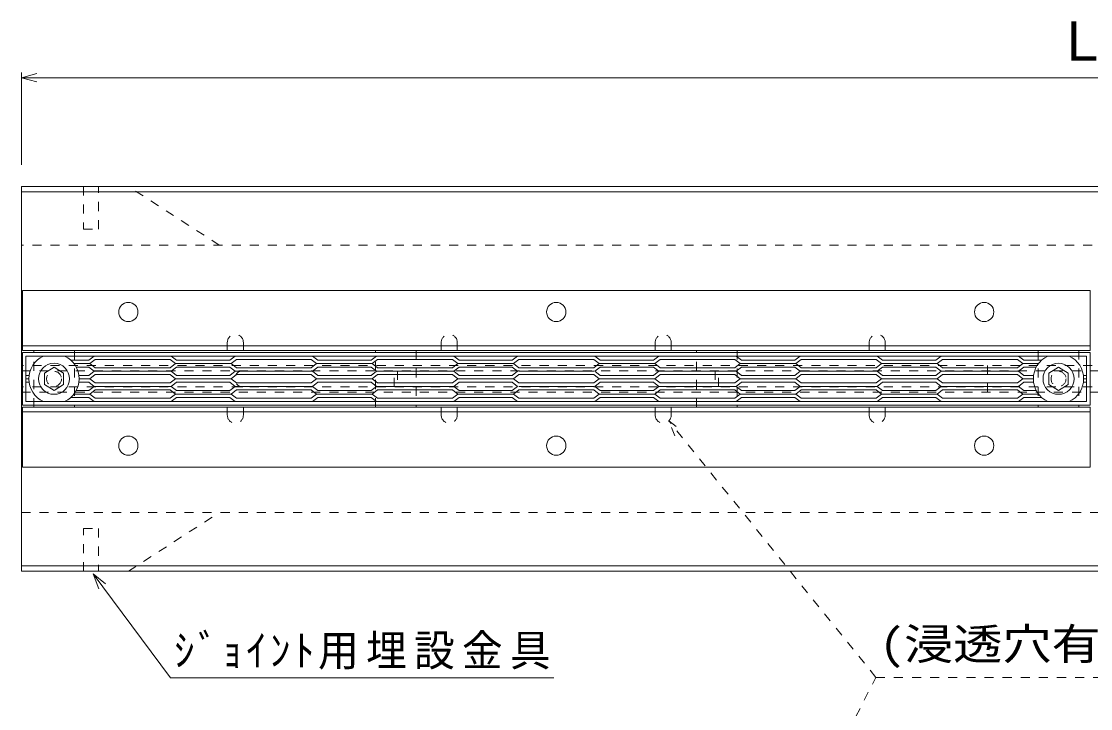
# Model space of a CAD drawing. Units: millimetres, scale not verified. Extents: x 530 to 3565, y 265 to 2737.
# Drawn here: x 1468 to 2468, y 1870 to 2513 of the extents above; entities that cross this region are included whole.
import ezdxf
from ezdxf.enums import TextEntityAlignment as Align

# ---------------------------------------------------------------- set-up
doc = ezdxf.new("R2010")
doc.units = ezdxf.units.MM
doc.header["$LTSCALE"] = 10
doc.linetypes.add('USER1', pattern=[1.693334, 0.846667, -0.846667])
doc.layers.add('0_2', color=4, linetype='Continuous', lineweight=5)
doc.layers.add('3', color=4, linetype='USER1', lineweight=5)
doc.styles.add('ＭＳ ゴシック', font='')
doc.styles.get('ＭＳ ゴシック').set_extended_font_data('MS Gothic')

msp = doc.modelspace()

# ---------------------------------------------------------------- linework, layer by layer
at = {"layer": '0_2'}
for p, q in [((1468.49, 2465), (1468.49, 2378.48)), ((1468.49, 2460), (1482.98, 2463.88)), ((3468.49, 2460), (1468.49, 2460)), ((1482.98, 2456.11), (1468.49, 2460)), ((3468.49, 2353.48), (1468.49, 2353.48)), ((1469.49, 2204.98), (1469.49, 2260.98)), ((2467.49, 2260.98), (2467.49, 2204.98)), ((2464.29, 2199.78), (1472.69, 2199.78)), ((1472.69, 2199.78), (1472.69, 2157.18)), ((1536.39, 2199.78), (1531.39, 2195.88)), ((1608.59, 2199.78), (1613.59, 2195.88)), ((1663.39, 2195.88), (1668.39, 2199.78)), ((1745.59, 2195.88), (1740.59, 2199.78)), ((1800.39, 2199.78), (1795.39, 2195.88)), ((1877.59, 2195.88), (1872.59, 2199.78)), ((1932.39, 2199.78), (1927.39, 2195.88)), ((2009.59, 2195.88), (2004.59, 2199.78)), ((2064.39, 2199.78), (2059.39, 2195.88)), ((2141.59, 2195.88), (2136.59, 2199.78)), ((2196.39, 2199.78), (2191.39, 2195.88)), ((2273.59, 2195.88), (2268.59, 2199.78)), ((2323.39, 2195.88), (2328.39, 2199.78)), ((2400.59, 2199.78), (2405.59, 2195.88)), ((2464.29, 2157.18), (2464.29, 2199.78)), ((1498.99, 2189.48), (1489.99, 2183.67)), ((1507.99, 2183.67), (1498.99, 2189.48)), ((1531.39, 2195.88), (1514.79, 2195.88)), ((1517.72, 2192.68), (1532.49, 2192.68)), ((1531.39, 2189.48), (1519.76, 2189.48)), ((1536.39, 2185.58), (1531.39, 2189.48)), ((1532.49, 2192.68), (1537.49, 2196.58)), ((1537.49, 2188.78), (1532.49, 2192.68)), ((1537.49, 2196.58), (1607.49, 2196.58)), ((1607.49, 2196.58), (1612.49, 2192.68)), ((1612.49, 2192.68), (1607.49, 2188.78)), ((1608.59, 2185.58), (1613.59, 2189.48)), ((1664.49, 2192.68), (1612.49, 2192.68)), ((1613.59, 2195.88), (1663.39, 2195.88)), ((1613.59, 2189.48), (1663.39, 2189.48)), ((1663.39, 2189.48), (1668.39, 2185.58)), ((1664.49, 2192.68), (1669.49, 2196.58)), ((1669.49, 2188.78), (1664.49, 2192.68)), ((1669.49, 2196.58), (1739.49, 2196.58)), ((1739.49, 2196.58), (1744.49, 2192.68)), ((1739.49, 2188.78), (1744.49, 2192.68)), ((1740.59, 2185.58), (1745.59, 2189.48)), ((1744.49, 2192.68), (1796.49, 2192.68)), ((1795.39, 2195.88), (1745.59, 2195.88)), ((1745.59, 2189.48), (1795.39, 2189.48)), ((1795.39, 2189.48), (1800.39, 2185.58)), ((1801.49, 2196.58), (1796.49, 2192.68)), ((1796.49, 2192.68), (1801.49, 2188.78)), ((1871.49, 2196.58), (1801.49, 2196.58)), ((1871.49, 2196.58), (1876.49, 2192.68)), ((1871.49, 2188.78), (1876.49, 2192.68)), ((1872.59, 2185.58), (1877.59, 2189.48)), ((1876.49, 2192.68), (1928.49, 2192.68)), ((1927.39, 2195.88), (1877.59, 2195.88)), ((1877.59, 2189.48), (1927.39, 2189.48)), ((1927.39, 2189.48), (1932.39, 2185.58)), ((1928.49, 2192.68), (1933.49, 2196.58)), ((1933.49, 2188.78), (1928.49, 2192.68)), ((1933.49, 2196.58), (2003.49, 2196.58)), ((2003.49, 2196.58), (2008.49, 2192.68)), ((2008.49, 2192.68), (2003.49, 2188.78)), ((2004.59, 2185.58), (2009.59, 2189.48)), ((2008.49, 2192.68), (2060.49, 2192.68)), ((2059.39, 2195.88), (2009.59, 2195.88)), ((2009.59, 2189.48), (2059.39, 2189.48)), ((2059.39, 2189.48), (2064.39, 2185.58)), ((2065.49, 2196.58), (2060.49, 2192.68)), ((2060.49, 2192.68), (2065.49, 2188.78)), ((2135.49, 2196.58), (2065.49, 2196.58)), ((2140.49, 2192.68), (2135.49, 2196.58)), ((2135.49, 2188.78), (2140.49, 2192.68)), ((2136.59, 2185.58), (2141.59, 2189.48)), ((2140.49, 2192.68), (2192.49, 2192.68)), ((2191.39, 2195.88), (2141.59, 2195.88)), ((2141.59, 2189.48), (2191.39, 2189.48)), ((2191.39, 2189.48), (2196.39, 2185.58)), ((2197.49, 2196.58), (2192.49, 2192.68)), ((2192.49, 2192.68), (2197.49, 2188.78)), ((2267.49, 2196.58), (2197.49, 2196.58)), ((2272.49, 2192.68), (2267.49, 2196.58)), ((2267.49, 2188.78), (2272.49, 2192.68)), ((2273.59, 2189.48), (2268.59, 2185.58)), ((2324.49, 2192.68), (2272.49, 2192.68)), ((2273.59, 2195.88), (2323.39, 2195.88)), ((2323.39, 2189.48), (2273.59, 2189.48)), ((2328.39, 2185.58), (2323.39, 2189.48)), ((2329.49, 2196.58), (2324.49, 2192.68)), ((2329.49, 2188.78), (2324.49, 2192.68)), ((2399.49, 2196.58), (2329.49, 2196.58)), ((2404.49, 2192.68), (2399.49, 2196.58)), ((2399.49, 2188.78), (2404.49, 2192.68)), ((2400.59, 2185.58), (2405.59, 2189.48)), ((2419.27, 2192.68), (2404.49, 2192.68)), ((2405.59, 2195.88), (2422.2, 2195.88)), ((2405.59, 2189.48), (2417.22, 2189.48)), ((2428.99, 2183.67), (2437.99, 2189.48)), ((2437.99, 2189.48), (2446.99, 2183.67)), ((1472.69, 2181.68), (1475.71, 2181.68)), ((1489.99, 2183.67), (1489.99, 2173.28)), ((1507.99, 2173.28), (1507.99, 2183.67)), ((1522.27, 2181.68), (1531.39, 2181.68)), ((1531.39, 2181.68), (1536.39, 2185.58)), ((1537.49, 2182.38), (1532.49, 2178.48)), ((1536.39, 2185.58), (1608.59, 2185.58)), ((1607.49, 2188.78), (1537.49, 2188.78)), ((1607.49, 2182.38), (1537.49, 2182.38)), ((1612.49, 2178.48), (1607.49, 2182.38)), ((1608.59, 2185.58), (1613.59, 2181.68)), ((1613.59, 2181.68), (1663.39, 2181.68)), ((1663.39, 2181.68), (1668.39, 2185.58)), ((1669.49, 2182.38), (1664.49, 2178.48)), ((1668.39, 2185.58), (1740.59, 2185.58)), ((1739.49, 2188.78), (1669.49, 2188.78)), ((1739.49, 2182.38), (1669.49, 2182.38)), ((1744.49, 2178.48), (1739.49, 2182.38)), ((1745.59, 2181.68), (1740.59, 2185.58)), ((1795.39, 2181.68), (1745.59, 2181.68)), ((1800.39, 2185.58), (1795.39, 2181.68)), ((1801.49, 2182.38), (1796.49, 2178.48)), ((1800.39, 2185.58), (1872.59, 2185.58)), ((1801.49, 2188.78), (1871.49, 2188.78)), ((1871.49, 2182.38), (1801.49, 2182.38)), ((1876.49, 2178.48), (1871.49, 2182.38)), ((1877.59, 2181.68), (1872.59, 2185.58)), ((1927.39, 2181.68), (1877.59, 2181.68)), ((1932.39, 2185.58), (1927.39, 2181.68)), ((1933.49, 2182.38), (1928.49, 2178.48)), ((2003.49, 2188.78), (1933.49, 2188.78)), ((2003.49, 2185.58), (1933.49, 2185.58)), ((2003.49, 2182.38), (1933.49, 2182.38)), ((2008.49, 2178.48), (2003.49, 2182.38)), ((2009.59, 2181.68), (2004.59, 2185.58)), ((2059.39, 2181.68), (2009.59, 2181.68)), ((2059.39, 2181.68), (2064.39, 2185.58)), ((2065.49, 2182.38), (2060.49, 2178.48)), ((2064.39, 2185.58), (2136.59, 2185.58)), ((2065.49, 2188.78), (2135.49, 2188.78)), ((2135.49, 2182.38), (2065.49, 2182.38)), ((2140.49, 2178.48), (2135.49, 2182.38)), ((2141.59, 2181.68), (2136.59, 2185.58)), ((2191.39, 2181.68), (2141.59, 2181.68)), ((2196.39, 2185.58), (2191.39, 2181.68)), ((2197.49, 2182.38), (2192.49, 2178.48)), ((2268.59, 2185.58), (2196.39, 2185.58)), ((2197.49, 2188.78), (2267.49, 2188.78)), ((2267.49, 2182.38), (2197.49, 2182.38)), ((2272.49, 2178.48), (2267.49, 2182.38)), ((2268.59, 2185.58), (2273.59, 2181.68)), ((2273.59, 2181.68), (2323.39, 2181.68)), ((2323.39, 2181.68), (2328.39, 2185.58)), ((2329.49, 2182.38), (2324.49, 2178.48)), ((2400.59, 2185.58), (2328.39, 2185.58)), ((2329.49, 2188.78), (2399.49, 2188.78)), ((2399.49, 2182.38), (2329.49, 2182.38)), ((2404.49, 2178.48), (2399.49, 2182.38)), ((2405.59, 2181.68), (2400.59, 2185.58)), ((2405.59, 2181.68), (2414.71, 2181.68)), ((2428.99, 2173.28), (2428.99, 2183.67)), ((2446.99, 2183.67), (2446.99, 2173.28)), ((2461.27, 2181.68), (2464.29, 2181.68)), ((1475.49, 2178.48), (1472.69, 2178.48)), ((1472.69, 2175.28), (1475.71, 2175.28)), ((1489.99, 2173.28), (1498.99, 2167.48)), ((1498.99, 2167.48), (1507.99, 2173.28)), ((1522.27, 2175.28), (1531.39, 2175.28)), ((1532.49, 2178.48), (1522.49, 2178.48)), ((1531.39, 2175.28), (1536.39, 2171.38)), ((1531.39, 2167.48), (1536.39, 2171.38)), ((1537.49, 2174.58), (1532.49, 2178.48)), ((1536.39, 2171.38), (1608.59, 2171.38)), ((1607.49, 2174.58), (1537.49, 2174.58)), ((1612.49, 2178.48), (1607.49, 2174.58)), ((1608.59, 2171.38), (1613.59, 2175.28)), ((1613.59, 2167.48), (1608.59, 2171.38)), ((1664.49, 2178.48), (1612.49, 2178.48)), ((1613.59, 2175.28), (1663.39, 2175.28)), ((1663.39, 2175.28), (1668.39, 2171.38)), ((1668.39, 2171.38), (1663.39, 2167.48)), ((1664.49, 2178.48), (1669.49, 2174.58)), ((1740.59, 2171.38), (1668.39, 2171.38)), ((1669.49, 2174.58), (1739.49, 2174.58)), ((1739.49, 2174.58), (1744.49, 2178.48)), ((1745.59, 2175.28), (1740.59, 2171.38)), ((1740.59, 2171.38), (1745.59, 2167.48)), ((1744.49, 2178.48), (1796.49, 2178.48)), ((1795.39, 2175.28), (1745.59, 2175.28)), ((1800.39, 2171.38), (1795.39, 2175.28)), ((1795.39, 2167.48), (1800.39, 2171.38)), ((1796.49, 2178.48), (1801.49, 2174.58)), ((1872.59, 2171.38), (1800.39, 2171.38)), ((1801.49, 2174.58), (1871.49, 2174.58)), ((1871.49, 2174.58), (1876.49, 2178.48)), ((1877.59, 2175.28), (1872.59, 2171.38)), ((1877.59, 2167.48), (1872.59, 2171.38)), ((1928.49, 2178.48), (1876.49, 2178.48)), ((1927.39, 2175.28), (1877.59, 2175.28)), ((1932.39, 2171.38), (1927.39, 2175.28)), ((1927.39, 2167.48), (1932.39, 2171.38)), ((1933.49, 2174.58), (1928.49, 2178.48)), ((1933.49, 2174.58), (2003.49, 2174.58)), ((2003.49, 2171.38), (1933.49, 2171.38)), ((2003.49, 2174.58), (2008.49, 2178.48)), ((2004.59, 2171.38), (2009.59, 2175.28)), ((2009.59, 2167.48), (2004.59, 2171.38)), ((2060.49, 2178.48), (2008.49, 2178.48)), ((2009.59, 2175.28), (2059.39, 2175.28)), ((2059.39, 2175.28), (2064.39, 2171.38)), ((2059.39, 2167.48), (2064.39, 2171.38)), ((2065.49, 2174.58), (2060.49, 2178.48)), ((2064.39, 2171.38), (2136.59, 2171.38)), ((2135.49, 2174.58), (2065.49, 2174.58)), ((2135.49, 2174.58), (2140.49, 2178.48)), ((2136.59, 2171.38), (2141.59, 2175.28)), ((2141.59, 2167.48), (2136.59, 2171.38)), ((2192.49, 2178.48), (2140.49, 2178.48)), ((2141.59, 2175.28), (2191.39, 2175.28)), ((2191.39, 2175.28), (2196.39, 2171.38)), ((2191.39, 2167.48), (2196.39, 2171.38)), ((2192.49, 2178.48), (2197.49, 2174.58)), ((2196.39, 2171.38), (2268.59, 2171.38)), ((2197.49, 2174.58), (2267.49, 2174.58)), ((2267.49, 2174.58), (2272.49, 2178.48)), ((2273.59, 2175.28), (2268.59, 2171.38)), ((2268.59, 2171.38), (2273.59, 2167.48)), ((2324.49, 2178.48), (2272.49, 2178.48)), ((2273.59, 2175.28), (2323.39, 2175.28)), ((2323.39, 2175.28), (2328.39, 2171.38)), ((2323.39, 2167.48), (2328.39, 2171.38)), ((2324.49, 2178.48), (2329.49, 2174.58)), ((2328.39, 2171.38), (2400.59, 2171.38)), ((2329.49, 2174.58), (2399.49, 2174.58)), ((2399.49, 2174.58), (2404.49, 2178.48)), ((2400.59, 2171.38), (2405.59, 2175.28)), ((2405.59, 2167.48), (2400.59, 2171.38)), ((2414.49, 2178.48), (2404.49, 2178.48)), ((2405.59, 2175.28), (2414.71, 2175.28)), ((2437.99, 2167.48), (2428.99, 2173.28)), ((2446.99, 2173.28), (2437.99, 2167.48)), ((2461.27, 2175.28), (2464.29, 2175.28)), ((2464.29, 2178.48), (2461.49, 2178.48)), ((1514.79, 2161.08), (1531.39, 2161.08)), ((1532.49, 2164.28), (1517.72, 2164.28)), ((1519.76, 2167.48), (1531.39, 2167.48)), ((1531.39, 2161.08), (1536.39, 2157.18)), ((1532.49, 2164.28), (1537.49, 2168.18)), ((1537.49, 2160.38), (1532.49, 2164.28)), ((1537.49, 2168.18), (1607.49, 2168.18)), ((1607.49, 2160.38), (1537.49, 2160.38)), ((1607.49, 2168.18), (1612.49, 2164.28)), ((1607.49, 2160.38), (1612.49, 2164.28)), ((1613.59, 2161.08), (1608.59, 2157.18)), ((1612.49, 2164.28), (1664.49, 2164.28)), ((1663.39, 2167.48), (1613.59, 2167.48)), ((1663.39, 2161.08), (1613.59, 2161.08)), ((1668.39, 2157.18), (1663.39, 2161.08)), ((1669.49, 2168.18), (1664.49, 2164.28)), ((1664.49, 2164.28), (1669.49, 2160.38)), ((1739.49, 2168.18), (1669.49, 2168.18)), ((1669.49, 2160.38), (1739.49, 2160.38)), ((1744.49, 2164.28), (1739.49, 2168.18)), ((1739.49, 2160.38), (1744.49, 2164.28)), ((1745.59, 2161.08), (1740.59, 2157.18)), ((1796.49, 2164.28), (1744.49, 2164.28)), ((1745.59, 2167.48), (1795.39, 2167.48)), ((1745.59, 2161.08), (1795.39, 2161.08)), ((1795.39, 2161.08), (1800.39, 2157.18)), ((1796.49, 2164.28), (1801.49, 2168.18)), ((1801.49, 2160.38), (1796.49, 2164.28)), ((1801.49, 2168.18), (1871.49, 2168.18)), ((1871.49, 2160.38), (1801.49, 2160.38)), ((1871.49, 2168.18), (1876.49, 2164.28)), ((1876.49, 2164.28), (1871.49, 2160.38)), ((1872.59, 2157.18), (1877.59, 2161.08)), ((1876.49, 2164.28), (1928.49, 2164.28)), ((1877.59, 2167.48), (1927.39, 2167.48)), ((1877.59, 2161.08), (1927.39, 2161.08)), ((1927.39, 2161.08), (1932.39, 2157.18)), ((1928.49, 2164.28), (1933.49, 2168.18)), ((1928.49, 2164.28), (1933.49, 2160.38)), ((1933.49, 2168.18), (2003.49, 2168.18)), ((1933.49, 2160.38), (2003.49, 2160.38)), ((2003.49, 2168.18), (2008.49, 2164.28)), ((2003.49, 2160.38), (2008.49, 2164.28)), ((2009.59, 2161.08), (2004.59, 2157.18)), ((2008.49, 2164.28), (2060.49, 2164.28)), ((2009.59, 2167.48), (2059.39, 2167.48)), ((2059.39, 2161.08), (2009.59, 2161.08)), ((2064.39, 2157.18), (2059.39, 2161.08)), ((2060.49, 2164.28), (2065.49, 2168.18)), ((2060.49, 2164.28), (2065.49, 2160.38)), ((2065.49, 2168.18), (2135.49, 2168.18)), ((2065.49, 2160.38), (2135.49, 2160.38)), ((2135.49, 2168.18), (2140.49, 2164.28)), ((2135.49, 2160.38), (2140.49, 2164.28)), ((2136.59, 2157.18), (2141.59, 2161.08)), ((2140.49, 2164.28), (2192.49, 2164.28)), ((2191.39, 2167.48), (2141.59, 2167.48)), ((2141.59, 2161.08), (2191.39, 2161.08)), ((2191.39, 2161.08), (2196.39, 2157.18)), ((2197.49, 2168.18), (2192.49, 2164.28)), ((2192.49, 2164.28), (2197.49, 2160.38)), ((2267.49, 2168.18), (2197.49, 2168.18)), ((2197.49, 2160.38), (2267.49, 2160.38)), ((2272.49, 2164.28), (2267.49, 2168.18)), ((2267.49, 2160.38), (2272.49, 2164.28)), ((2268.59, 2157.18), (2273.59, 2161.08)), ((2324.49, 2164.28), (2272.49, 2164.28)), ((2273.59, 2167.48), (2323.39, 2167.48)), ((2273.59, 2161.08), (2323.39, 2161.08)), ((2323.39, 2161.08), (2328.39, 2157.18)), ((2324.49, 2164.28), (2329.49, 2168.18)), ((2329.49, 2160.38), (2324.49, 2164.28)), ((2329.49, 2168.18), (2399.49, 2168.18)), ((2399.49, 2160.38), (2329.49, 2160.38)), ((2399.49, 2168.18), (2404.49, 2164.28)), ((2404.49, 2164.28), (2399.49, 2160.38)), ((2405.59, 2161.08), (2400.59, 2157.18)), ((2404.49, 2164.28), (2419.27, 2164.28)), ((2417.22, 2167.48), (2405.59, 2167.48)), ((2422.2, 2161.08), (2405.59, 2161.08)), ((1469.49, 2095.98), (1469.49, 2151.98)), ((1472.69, 2157.18), (2464.29, 2157.18)), ((2467.49, 2151.98), (2467.49, 2095.98)), ((1468.49, 2003.48), (3468.49, 2003.48)), ((1535.49, 1995.96), (1607.97, 1898.73)), ((1541.04, 1982.02), (1535.49, 1995.96)), ((1535.49, 1995.96), (1547.26, 1986.66)), ((1607.97, 1898.73), (1966.32, 1898.73))]:
    msp.add_line(p, q, dxfattribs=at)
at = {"layer": '0_2', "color": 3, "lineweight": 9}
for p, q in [((3468.49, 2358.48), (1468.49, 2358.48)), ((1468.49, 2358.48), (1468.49, 1998.48)), ((1468.49, 1998.48), (3468.49, 1998.48))]:
    msp.add_line(p, q, dxfattribs=at)
at = {"layer": '0_2', "color": 7, "linetype": 'USER1', "lineweight": 9}
for p, q in [((1526.49, 2358.48), (1526.49, 2318.48)), ((1540.49, 2318.48), (1540.49, 2358.48)), ((1526.49, 2318.48), (1540.49, 2318.48)), ((3468.49, 2303.48), (1468.49, 2303.48)), ((1468.49, 2053.48), (3468.49, 2053.48)), ((1526.49, 1998.48), (1526.49, 2038.48)), ((1526.49, 2038.48), (1540.49, 2038.48)), ((1540.49, 2038.48), (1540.49, 1998.48))]:
    msp.add_line(p, q, dxfattribs=at)
at = {"layer": '0_2', "linetype": 'USER1'}
for p, q in [((1653.49, 2303.48), (1568.49, 2358.48)), ((1479.99, 2151.98), (1479.99, 2204.98)), ((1517.99, 2204.98), (1517.99, 2151.98)), ((1799.49, 2151.98), (1799.49, 2204.98)), ((1837.49, 2204.98), (1837.49, 2151.98)), ((2099.49, 2151.98), (2099.49, 2204.98)), ((2137.49, 2204.98), (2137.49, 2151.98)), ((2418.99, 2204.98), (2418.99, 2151.98)), ((2456.99, 2204.98), (2456.99, 2151.98)), ((3468.49, 2190.98), (1468.49, 2190.98)), ((2371.7, 2165.98), (2371.7, 2190.98)), ((1468.49, 2185.98), (3468.49, 2185.98)), ((1816.99, 2170.98), (1816.99, 2185.98)), ((1819.99, 2185.98), (1819.99, 2170.98)), ((2116.99, 2185.98), (2116.99, 2170.98)), ((2119.99, 2170.98), (2119.99, 2185.98)), ((3468.49, 2170.98), (1468.49, 2170.98)), ((1468.49, 2165.98), (3468.49, 2165.98)), ((1568.49, 1998.48), (1653.49, 2053.48))]:
    msp.add_line(p, q, dxfattribs=at)
at = {"layer": '0_2', "color": 7, "lineweight": 9}
for p, q in [((1469.49, 2260.98), (2467.49, 2260.98)), ((1469.49, 2209.48), (2467.49, 2209.48)), ((2467.49, 2204.98), (1469.49, 2204.98)), ((1469.49, 2153.98), (1469.49, 2202.98)), ((1469.49, 2202.98), (2467.49, 2202.98)), ((2467.49, 2202.98), (2467.49, 2153.98)), ((2467.49, 2153.98), (1469.49, 2153.98)), ((1469.49, 2151.98), (2467.49, 2151.98)), ((2467.49, 2147.48), (1469.49, 2147.48)), ((2467.49, 2095.98), (1469.49, 2095.98))]:
    msp.add_line(p, q, dxfattribs=at)
at = {"layer": '0_2'}
for centre, radius in [((1568.49, 2240.98), 9), ((1968.49, 2240.98), 9), ((2368.49, 2240.98), 9), ((1498.99, 2178.48), 14.5), ((2437.99, 2178.48), 14.5), ((1568.49, 2115.98), 9), ((1968.49, 2115.98), 9), ((2368.49, 2115.98), 9)]:
    msp.add_circle(centre, radius, dxfattribs=at)
at = {"layer": '0_2', "linetype": 'USER1'}
for centre in [(1498.99, 2178.48), (2437.99, 2178.48)]:
    msp.add_circle(centre, 7, dxfattribs=at)
at = {"layer": '0_2'}
for centre, start, end in [((1498.99, 2178.48), 114.98978, 245.01018), ((1498.99, 2178.48), 294.98979, 65.01019), ((2437.99, 2178.48), 114.98978, 245.01018), ((2437.99, 2178.48), 294.98979, 65.01019)]:
    msp.add_arc(centre, 23.5, start, end, dxfattribs=at)
at = {"layer": '0_2', "linetype": 'USER1'}
msp.add_arc((1675.46, 2178.48), 7.5, 90, 270, dxfattribs=at)
at = {"layer": '3'}
for p, q in [((1660.99, 2212.48), (1660.99, 2204.98)), ((1675.99, 2204.98), (1675.99, 2212.48)), ((1860.99, 2212.48), (1860.99, 2204.98)), ((1875.99, 2204.98), (1875.99, 2212.48)), ((2060.99, 2212.48), (2060.99, 2204.98)), ((2075.99, 2204.98), (2075.99, 2212.48)), ((2260.99, 2204.98), (2260.99, 2212.48)), ((2275.99, 2212.48), (2275.99, 2204.98)), ((1660.99, 2151.98), (1660.99, 2144.48)), ((1675.99, 2144.48), (1675.99, 2151.98)), ((1860.99, 2151.98), (1860.99, 2144.48)), ((1875.99, 2144.48), (1875.99, 2151.98)), ((2060.99, 2151.98), (2060.99, 2144.48)), ((2075.99, 2144.48), (2075.99, 2151.98)), ((2260.99, 2144.48), (2260.99, 2151.98)), ((2275.99, 2151.98), (2275.99, 2144.48)), ((2267.19, 1899.28), (2073.79, 2139.17)), ((2073.79, 2139.17), (2085.57, 2129.88)), ((2079.34, 2125.24), (2073.79, 2139.17)), ((2071.89, 1515.7), (2267.19, 1899.28)), ((2267.19, 1899.28), (2625.55, 1899.28))]:
    msp.add_line(p, q, dxfattribs=at)
for centre, start, end in [((1668.49, 2212.48), 0, 180), ((1868.49, 2212.48), 0, 180), ((2068.49, 2212.48), 0, 180), ((2268.49, 2212.48), 0, 180), ((1668.49, 2144.48), 180, 0), ((1868.49, 2144.48), 180, 0), ((2068.49, 2144.48), 180, 0), ((2268.49, 2144.48), 180, 0)]:
    msp.add_arc(centre, 7.5, start, end, dxfattribs=at)

# ---------------------------------------------------------------- texts
at = {"layer": '0_2', "color": 3, "style": 'ＭＳ ゴシック'}
msp.add_text('Ｌ', height=36.66, dxfattribs=at).set_placement((2434.74, 2465), align=Align.BOTTOM_LEFT)
at = {"layer": '0_2', "color": 7, "insert": (1611.32, 1906.48), "char_height": 29.33, "attachment_point": 7, "style": 'ＭＳ ゴシック'}
msp.add_mtext('\\T1.18;\\W0.95;ｼﾞｮｲﾝﾄ用埋設金具', dxfattribs=at)
at = {"layer": '3', "color": 7, "style": 'ＭＳ ゴシック', "width": 1.15}
msp.add_text('(浸透穴有の場合)', height=29.33, dxfattribs=at).set_placement((2270.55, 1907.03), align=Align.BOTTOM_LEFT)

doc.saveas('drawing.dxf')
